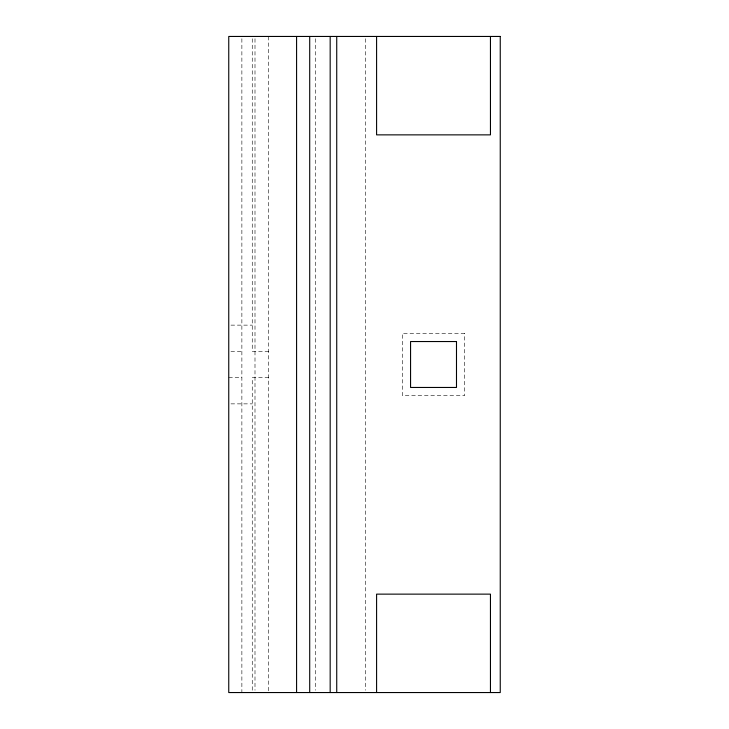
<?xml version="1.0" encoding="UTF-8"?>
<svg xmlns="http://www.w3.org/2000/svg" width="729" height="729" viewBox="0 0 729 729"><rect width="100%" height="100%" fill="white"/><g stroke="black" fill="none" stroke-linecap="round" stroke-linejoin="round"><path stroke-width="0.55" stroke-dasharray="3.65 2.73" d="M230.984 325.134L252.261 325.134M230.938 351.387L241.873 351.387M268.664 351.378L252.261 351.378L252.261 36.45M228.751 377.613L241.873 377.613M268.664 377.622L252.261 377.622L252.261 692.55M230.984 403.866L252.261 403.866M365.347 38.728L365.347 690.272M315.475 38.728L315.475 690.272M268.664 36.45L268.664 692.55M254.995 38.728L254.995 690.272M241.873 38.728L241.873 692.55M464.692 333.335L402.362 333.335L402.362 395.665L464.692 395.665L464.692 333.335"/><path stroke-width="1.09" d="M490.453 36.45L490.453 134.865L376.592 134.865L376.592 36.45M490.453 692.55L490.453 594.135L376.592 594.135L376.592 692.55M336.734 36.45L336.734 692.55M330.173 36.45L330.173 692.55M309.707 36.45L309.707 692.55M296.585 36.45L296.585 692.55M500.249 36.45L228.751 36.45L228.751 692.55L500.249 692.55L500.249 36.45M456.491 341.536L410.564 341.536L410.564 387.464L456.491 387.464L456.491 341.536"/></g></svg>
